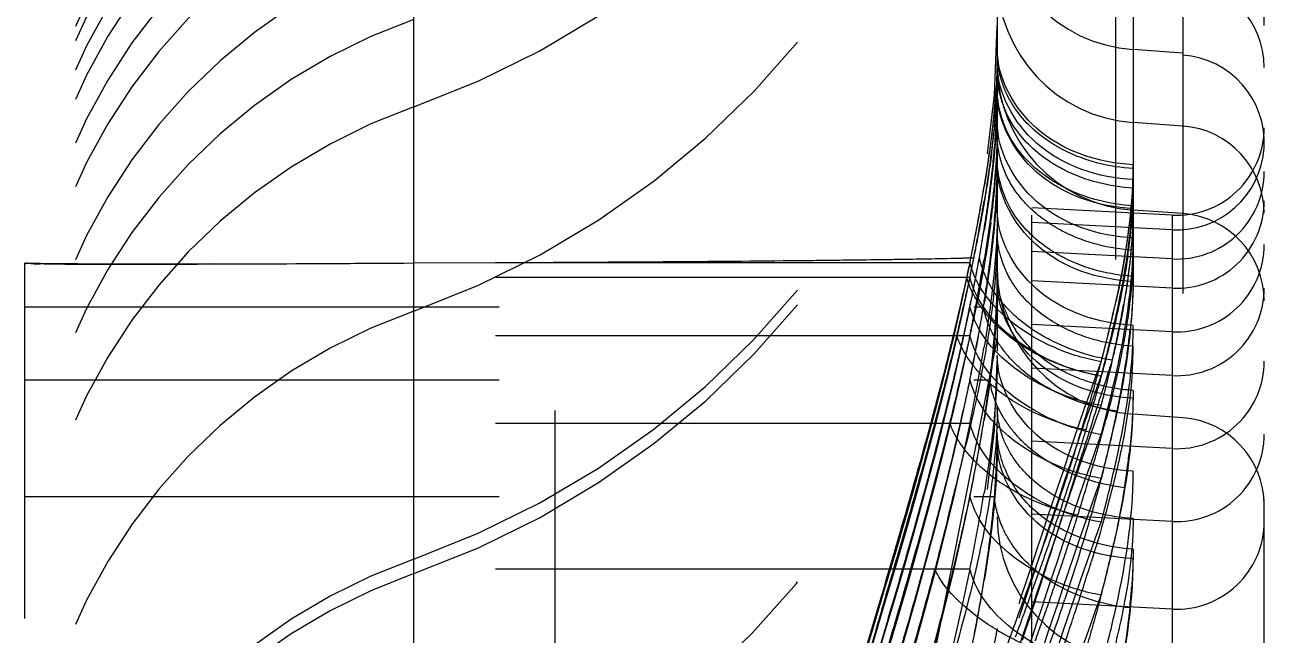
# Model space of a CAD drawing. Header units: millimetres. Extents: x 1147 to 12155, y -6137 to -4403.
# Drawn here: x 3291.451 to 3295.718, y -5130.395 to -5128.291 of the extents above; entities that cross this region are included whole.
import ezdxf

# ---------------------------------------------------------------- set-up
doc = ezdxf.new("R2010")
doc.units = ezdxf.units.MM
doc.header["$LTSCALE"] = 16.335
doc.linetypes.add('HIDDEN', pattern=[0.2, 0.1, -0.1])
doc.layers.add('DEFAULT_2', color=8, linetype='HIDDEN')

msp = doc.modelspace()

# ---------------------------------------------------------------- linework, layer by layer
at = {"layer": 'DEFAULT_2', "color": 8, "linetype": 'HIDDEN'}
for p, q in [((3293.2771, -5402.4154), (3293.2771, -5115.1277)), ((3295.718, -5399.4543), (3295.718, -5118.0887)), ((3295.2075, -5396.9947), (3295.2075, -5120.5484)), ((3294.799, -5121.2485), (3294.799, -5396.2945)), ((3292.7901, -5388.6539), (3292.7901, -5127.2168)), ((3295.2667, -5127.5725), (3295.2667, -5131.6898)), ((3295.4374, -5127.5844), (3295.4374, -5389.9586)), ((3292.79, -5129.2781), (3292.7903, -5128.0752)), ((3295.4374, -5128.3888), (3295.2667, -5128.3769)), ((3295.4374, -5128.6402), (3295.2667, -5128.6283)), ((3295.4005, -5128.9476), (3294.918, -5128.9223)), ((3294.918, -5388.6192), (3294.918, -5128.9476)), ((3295.4374, -5128.9418), (3295.2667, -5128.9299)), ((3295.4005, -5128.9476), (3295.4005, -5388.5955)), ((3295.4005, -5128.9978), (3294.918, -5128.9725)), ((3295.4005, -5129.0984), (3294.918, -5129.0731)), ((3291.4507, -5388.4307), (3291.4507, -5129.1123)), ((3292.09, -5129.1156), (3291.9864, -5129.1159)), ((3292.7901, -5129.1122), (3293.0811, -5129.1109)), ((3294.7046, -5129.1123), (3292.7901, -5129.1123)), ((3294.7046, -5129.1626), (3291.4507, -5129.1626)), ((3295.4005, -5129.1989), (3294.918, -5129.1736)), ((3291.4507, -5129.2631), (3294.7514, -5129.2631)), ((3292.7897, -5129.5227), (3292.7903, -5129.3321)), ((3295.4005, -5129.3498), (3294.918, -5129.3245)), ((3294.7046, -5129.3637), (3291.4507, -5129.3637)), ((3294.799, -5129.3711), (3294.5716, -5130.5144)), ((3295.4005, -5129.5006), (3294.918, -5129.4753)), ((3291.4507, -5129.5145), (3294.7733, -5129.5145)), ((3292.7903, -5130.237), (3292.7897, -5129.5227)), ((3295.4374, -5129.6457), (3295.2667, -5129.6338)), ((3294.7046, -5129.6653), (3291.4507, -5129.6653)), ((3295.4005, -5129.752), (3294.918, -5129.7267)), ((3295.0916, -5129.7686), (3295.0235, -5129.9845)), ((3291.4507, -5129.9167), (3294.7892, -5129.9167)), ((3295.4005, -5130.0033), (3294.918, -5129.978)), ((3294.7046, -5130.1681), (3291.4507, -5130.1681)), ((3292.7897, -5130.4275), (3292.7903, -5130.1868)), ((3295.4005, -5130.305), (3294.918, -5130.2797)), ((3294.3149, -5130.5517), (3294.3856, -5130.3113)), ((3294.799, -5130.372), (3294.5645, -5131.5381))]:
    msp.add_line(p, q, dxfattribs=at)
for centre, radius, start, end in [((3291.7825, -5125.7309), 3.0165, 289.5117, 0.3699), ((3291.7825, -5126.4348), 3.0165, 289.5117, 0.5174), ((3293.4617, -5129.1123), 2.011, 109.5117, 180.0009), ((3293.4617, -5129.1626), 2.011, 109.5117, 180), ((3291.7825, -5127.2895), 3.0165, 289.5117, 0.3687), ((3291.7825, -5127.3397), 3.0165, 289.5117, 0.4391), ((3293.4617, -5129.2631), 2.011, 109.5117, 180), ((3293.4617, -5129.3637), 2.011, 109.5117, 180), ((3293.4617, -5129.5145), 2.011, 109.5117, 180), ((3293.4617, -5129.6653), 2.011, 109.5117, 180), ((3295.3018, -5127.8754), 0.5028, 180, 266), ((3293.4617, -5129.9167), 2.011, 109.5117, 180), ((3295.3018, -5128.1267), 0.5028, 180, 266), ((3295.4163, -5128.4384), 0.3016, 0, 86), ((3293.4617, -5130.1681), 2.011, 109.5117, 180), ((3291.7825, -5128.295), 3.0165, 289.5117, 0), ((3295.4163, -5128.6966), 0.3016, 267, 86), ((3295.3018, -5128.4284), 0.5028, 180, 266), ((3292.8156, -5128.4496), 1.9835, 356.4907, 359.7558), ((3292.1568, -5128.345), 2.6434, 353.9325, 356.1841), ((3293.4617, -5130.4697), 2.011, 109.5117, 180), ((3292.1917, -5128.411), 2.6085, 352.9865, 356.4835), ((3291.3779, -5128.2597), 3.4269, 351.3794, 353.8897), ((3295.4163, -5128.6463), 0.3016, 267, 0), ((3295.4163, -5128.9411), 0.3016, 0, 86), ((3291.5193, -5128.4273), 3.283, 352.697, 355.2863), ((3292.8596, -5128.665), 1.9394, 356.5815, 359.763), ((3291.324, -5128.3051), 3.4827, 350.6591, 352.9999), ((3289.9412, -5128.0452), 4.8796, 350.0924, 351.4186), ((3292.4026, -5128.6388), 2.3972, 354.2401, 356.6076), ((3292.7515, -5128.7573), 2.0476, 358.1672, 359.9851), ((3295.4163, -5128.7971), 0.3016, 267, 0), ((3292.3545, -5128.7438), 2.4448, 355.9135, 358.1488), ((3289.5668, -5128.0149), 5.2637, 348.8085, 350.6466), ((3288.5166, -5127.8135), 6.3223, 349.44295, 350.54607), ((3290.403, -5128.2881), 4.4079, 351.5067, 352.7468), ((3291.961, -5128.5948), 2.841, 352.323, 354.2519), ((3288.4303, -5127.7842), 6.4128, 349.36987, 350.11739), ((3288.9124, -5127.9318), 5.9207, 349.86282, 350.56291), ((3295.4163, -5128.8977), 0.3016, 267, 0), ((3286.7083, -5127.4597), 8.1652, 348.50575, 349.36072), ((3288.7286, -5128.035), 6.1013, 350.01147, 351.47849), ((3293.2517, -5128.7405), 2.0167, 352.4546, 354.3636), ((3295.4163, -5129.2428), 0.3016, 0, 86), ((3285.4136, -5127.2346), 9.4789, 348.57458, 349.43913), ((3287.0971, -5127.6052), 7.7652, 348.98668, 349.84858), ((3288.1381, -5127.8987), 6.7065, 349.12135, 350.52284), ((3292.8911, -5128.9979), 1.908, 356.2499, 359.7534), ((3292.8978, -5128.6933), 2.3737, 350.4218, 352.4461), ((3293.3189, -5128.8101), 1.9495, 351.7478, 354.7599), ((3287.179, -5127.5518), 7.696, 348.29539, 348.87686), ((3295.4163, -5129.0485), 0.3016, 267, 0), ((3294.4975, -5122.2569), 6.8407, 271.41466, 271.83163), ((3284.3648, -5126.9857), 10.5561, 348.09916, 348.51954), ((3284.1979, -5127.0441), 10.7182, 348.60041, 349.00316), ((3288.8476, -5128.0389), 5.9836, 349.12269, 349.84995), ((3290.352, -5128.5429), 4.4577, 352.0014, 352.9944), ((3291.4546, -4930.9344), 198.1823, 270.183715, 270.3861), ((3291.7851, -4854.9849), 274.1291, 270.270886, 270.397469), ((3292.6554, -4983.6718), 145.4392, 270.406313, 270.588413), ((3293.2744, -5045.5686), 83.5393, 270.59986, 270.746012), ((3285.3634, -5127.1756), 9.5501, 347.78524, 348.29504), ((3288.5143, -5128.0645), 6.3246, 349.44298, 350.54353), ((3295.3018, -5129.1322), 0.5028, 180, 266), ((3287.2812, -5127.5645), 7.5831, 347.15952, 347.83411), ((3284.6632, -5127.2378), 10.2437, 348.59656, 349.15943), ((3288.2291, -5127.9199), 6.6134, 348.36179, 349.12152), ((3289.214, -5128.3823), 5.607, 350.9613, 351.994), ((3292.527, -5129.1479), 2.272, 357.0341, 359.9373), ((3282.844, -5126.6307), 12.1278, 347.42207, 347.78782), ((3285.4122, -5127.4857), 9.4803, 348.57457, 349.43903), ((3295.4163, -5129.1993), 0.3016, 267, 0), ((3285.2811, -5127.1009), 9.6362, 345.5046, 347.11499), ((3286.9473, -5127.6523), 7.9228, 346.8229, 348.33589), ((3289.0926, -5128.3476), 5.7324, 348.62409, 350.80974), ((3287.9512, -5128.1172), 6.8962, 348.97827, 350.50951), ((3291.9804, -5129.1215), 2.8192, 355.5245, 357.0732), ((3291.1338, -5128.3422), 4.1727, 346.4953, 347.5131), ((3291.7891, -5128.6524), 3.4971, 347.9499, 350.0472), ((3293.4617, -5131.1736), 2.011, 109.5117, 180.0009), ((3278.7605, -5125.7189), 16.3118, 347.0886, 347.4195), ((3285.5711, -5127.3834), 9.3464, 347.38183, 348.13276), ((3295.1873, -5129.1248), 0.3919, 202.1792, 213.8517), ((3290.2418, -5128.1282), 5.09, 345.6845, 346.4977), ((3292.8521, -5129.0857), 2.418, 351.1377, 353.9253), ((3285.2979, -5127.1567), 9.6186, 345.76602, 346.7353), ((3288.6012, -5127.7074), 6.7838, 344.68785, 345.6669), ((3289.8367, -5128.0458), 5.5169, 344.2198, 345.9123), ((3290.6787, -5128.4192), 4.6318, 347.1743, 347.9965), ((3282.9748, -5126.8045), 12.0064, 347.00077, 347.39288), ((3284.2814, -5127.4133), 10.6329, 348.60281, 349.03592), ((3288.5719, -5128.3761), 6.2663, 349.49857, 350.54694), ((3295.2795, -5128.77), 0.7413, 240.5532, 259.478), ((3293.8477, -5129.3924), 1.4191, 356.0483, 359.7466), ((3291.7825, -5129.4513), 3.0165, 289.5117, 0), ((3285.4354, -5127.3032), 9.4745, 346.41211, 346.85214), ((3287.9895, -5128.1309), 6.8566, 348.04403, 348.66709), ((3315.2397, -5136.0494), 21.104, 161.7701, 162.32521), ((3292.2413, -5128.9926), 3.0358, 349.8233, 351.1788), ((3295.4163, -5129.4507), 0.3016, 267, 0), ((3282.2823, -5126.336), 12.731, 345.1004, 345.54968), ((3283.3117, -5126.6554), 11.6672, 345.28536, 345.77818), ((3280.1611, -5126.1553), 14.894, 346.70342, 347.0021), ((3285.5237, -5127.8093), 9.3666, 348.57093, 349.48773), ((3290.5475, -5128.9787), 4.2596, 351.5571, 352.7741), ((3289.1746, -5127.8657), 6.1889, 343.36952, 344.69981), ((3287.2902, -5127.9826), 7.5714, 347.37208, 348.04265), ((3286.1161, -5126.998), 9.3822, 343.33927, 344.24143), ((3291.4999, -5128.8588), 3.7893, 348.3587, 349.8119), ((3275.9432, -5125.1582), 19.2282, 346.44379, 346.70258), ((3290.0929, -5128.9116), 4.7192, 350.6818, 351.5619), ((3279.8105, -5125.7293), 15.2888, 344.3838, 345.26162), ((3287.7854, -5127.4516), 7.6385, 342.3497, 343.37522), ((3338.8074, -5143.5778), 45.8449, 162.30325, 162.46939), ((3291.3127, -5128.8205), 3.9803, 346.7649, 348.3632), ((3295.4163, -5129.9466), 0.3016, 0, 86), ((3283.2829, -5126.8571), 11.6949, 344.88742, 346.10642), ((3288.9858, -5128.7227), 5.8422, 347.96363, 350.61193), ((3288.2633, -5128.5741), 6.5793, 349.2245, 350.5313), ((3295.1993, -5129.4119), 0.4451, 218.4891, 229.1905), ((3288.0219, -5127.5735), 7.3914, 342.67182, 343.37756), ((3289.8297, -5128.2219), 5.5315, 344.1051, 345.0104), ((3292.517, -5129.6958), 2.2821, 358.2011, 359.9734), ((3290.6895, -5128.6747), 4.6203, 345.6408, 346.7741), ((3295.4163, -5129.7021), 0.3016, 267, 0), ((3282.2986, -5126.7978), 12.7369, 345.90145, 346.64251), ((3285.7266, -5126.8481), 9.7986, 341.01223, 342.61985), ((3288.115, -5127.7337), 7.3144, 343.39023, 344.10561), ((3292.5122, -5129.4466), 2.7598, 350.8236, 353.2821), ((3284.915, -5127.9412), 9.9869, 348.59134, 349.2489), ((3272.1482, -5123.5934), 23.2431, 343.93778, 344.39751), ((3283.3879, -5126.3161), 12.2495, 342.58853, 343.35661), ((3278.9492, -5125.695), 16.1817, 344.42287, 344.91565), ((3264.6308, -5122.38), 30.9486, 345.76486, 345.93673), ((3286.9751, -5128.3008), 7.8967, 346.66022, 348.01155), ((3288.5639, -5128.8775), 6.2743, 349.49054, 350.54674), ((3378.4673, -5151.3139), 86.5073, 165.729884, 165.851283), ((3295.3018, -5129.9869), 0.5028, 180, 266), ((3257.0951, -5118.0191), 39.7711, 342.08426, 342.49093), ((3286.9019, -5127.4249), 8.5648, 342.02774, 342.63184), ((3254.5873, -5118.4978), 41.5144, 343.72987, 343.87542), ((3261.6473, -5120.5771), 34.1687, 343.77025, 343.94924), ((3285.5081, -5128.3089), 9.3826, 348.57146, 349.48071), ((3295.4163, -5130.0037), 0.3016, 267, 0), ((3268.4874, -5122.7569), 27.0483, 343.64467, 344.37876), ((3271.2594, -5123.4785), 24.1584, 343.96952, 344.20506), ((3277.31, -5125.4168), 17.8774, 344.00435, 344.91513), ((3282.0417, -5125.5935), 13.6912, 340.62741, 341.0651), ((3285.5863, -5126.9981), 9.9478, 341.47192, 342.02753), ((3290.7697, -5129.0975), 4.5375, 345.0246, 347.5358), ((3293.4617, -5132.0282), 2.011, 109.5117, 180.0009), ((3216.7935, -5107.4547), 80.8886, 343.586399, 343.721144), ((3237.381, -5113.5039), 59.4448, 343.580555, 343.761451), ((3263.0012, -5121.1005), 32.7521, 343.62592, 343.96067), ((3285.4147, -5127.9348), 9.4994, 346.20214, 346.6839), ((3289.6068, -5129.3895), 5.2112, 348.8712, 351.5044), ((3278.5665, -5124.3703), 17.3754, 340.17485, 340.62373), ((3283.5533, -5126.3156), 12.0924, 340.83431, 341.46679), ((3285.1863, -5127.0457), 10.4077, 341.63944, 342.7044), ((3293.4617, -5132.0785), 2.011, 109.5117, 180.0009), ((3280.1726, -5126.345), 14.91, 344.41843, 345.14299), ((3283.4617, -5127.4516), 11.5113, 345.25596, 346.18494), ((3271.1953, -5121.6645), 25.2103, 339.63302, 340.29719), ((3288.0399, -5129.088), 6.8062, 349.04464, 350.51593), ((3293.0383, -5130.0647), 2.2295, 353.9181, 355.6965), ((3272.133, -5122.0508), 24.2143, 339.82725, 340.1745), ((3273.0574, -5123.1697), 22.9983, 341.64409, 342.06062), ((3280.2512, -5125.1682), 15.5881, 340.33285, 340.83529), ((3283.8053, -5126.5553), 11.8254, 340.64575, 341.68391), ((3443.9457, -5174.5194), 155.9429, 163.529795, 163.693099), ((3245.3159, -5115.911), 51.1831, 343.49034, 343.63334), ((3264.317, -5120.1396), 32.39, 341.40457, 341.67353), ((3168.3937, -5093.4117), 131.3549, 343.508978, 343.656864), ((3263.7335, -5121.525), 32.0006, 343.44378, 344.00441), ((3268.4851, -5123.0627), 27.0496, 343.56508, 344.37121), ((3279.6575, -5126.4517), 15.4447, 344.5872, 345.26028), ((3284.4636, -5128.4048), 10.4472, 348.60007, 349.09313), ((3295.2302, -5129.6578), 0.8393, 239.1368, 247.9929)]:
    msp.add_arc(centre, radius, start, end, dxfattribs=at)
for points in [[(3294.799, -5128.375), (3294.7992, -5128.4517), (3294.7944, -5128.5285), (3294.7868, -5128.6049)], [(3294.799, -5128.3893), (3294.7989, -5128.4332), (3294.7972, -5128.4771), (3294.7943, -5128.521)], [(3294.8217, -5128.5068), (3294.8072, -5128.4696), (3294.799, -5128.4291), (3294.799, -5128.3891)], [(3294.799, -5128.426), (3294.7992, -5128.5027), (3294.7944, -5128.5794), (3294.7867, -5128.6557)], [(3294.8609, -5128.6487), (3294.8229, -5128.5937), (3294.799, -5128.5247), (3294.799, -5128.4579)], [(3294.799, -5128.526), (3294.7992, -5128.6027), (3294.7944, -5128.6794), (3294.7867, -5128.7557)], [(3294.7912, -5128.6971), (3294.7958, -5128.6402), (3294.7987, -5128.5831), (3294.799, -5128.526)], [(3294.8608, -5128.7078), (3294.8228, -5128.6522), (3294.7991, -5128.5828), (3294.799, -5128.5154)], [(3294.8609, -5128.5806), (3294.8451, -5128.5577), (3294.8318, -5128.5328), (3294.8217, -5128.5068)], [(3294.7868, -5128.6049), (3294.7784, -5128.6876), (3294.7667, -5128.77), (3294.7531, -5128.852)], [(3294.7867, -5128.6557), (3294.7784, -5128.7383), (3294.7666, -5128.8206), (3294.753, -5128.9025)], [(3294.799, -5128.6271), (3294.7992, -5128.7037), (3294.7944, -5128.7804), (3294.7867, -5128.8567)], [(3294.8148, -5128.7707), (3294.8047, -5128.7393), (3294.799, -5128.7059), (3294.799, -5128.6729)], [(3295.2667, -5128.7868), (3295.1853, -5128.7823), (3295.1029, -5128.7614), (3295.0302, -5128.7246)], [(3294.7867, -5128.7557), (3294.7784, -5128.8385), (3294.7666, -5128.9209), (3294.753, -5129.0029)], [(3294.799, -5128.7774), (3294.7992, -5128.8541), (3294.7944, -5128.9308), (3294.7867, -5129.0071)], [(3294.8608, -5128.9505), (3294.8228, -5128.8948), (3294.799, -5128.8253), (3294.799, -5128.7578)], [(3294.8609, -5128.8632), (3294.8413, -5128.8349), (3294.8255, -5128.8035), (3294.8148, -5128.7707)], [(3295.2667, -5128.8541), (3295.1853, -5128.8496), (3295.1029, -5128.8288), (3295.0302, -5128.7921)], [(3295.2667, -5128.7868), (3295.2666, -5128.8375), (3295.2636, -5128.8882), (3295.2587, -5128.9386)], [(3294.7867, -5128.8567), (3294.7784, -5128.9394), (3294.7666, -5129.0217), (3294.753, -5129.1036)], [(3294.9202, -5128.9308), (3294.8981, -5128.9105), (3294.8779, -5128.8878), (3294.8609, -5128.8632)], [(3295.2667, -5128.915), (3295.1853, -5128.9105), (3295.1028, -5128.8895), (3295.0301, -5128.8525)], [(3295.2667, -5128.8541), (3295.2666, -5128.8988), (3295.2642, -5128.9436), (3295.2602, -5128.9881)], [(3294.7765, -5129.0866), (3294.7834, -5129.0305), (3294.7891, -5128.9744), (3294.7931, -5128.9181)], [(3295.2667, -5128.915), (3295.2667, -5128.9736), (3295.2632, -5129.0323), (3295.2571, -5129.0906)], [(3294.799, -5128.9287), (3294.7992, -5129.0053), (3294.7944, -5129.0821), (3294.7867, -5129.1583)], [(3295.0302, -5129.0062), (3294.9905, -5128.9862), (3294.9529, -5128.9608), (3294.9202, -5128.9308)], [(3294.7867, -5129.0071), (3294.7784, -5129.0899), (3294.7666, -5129.1723), (3294.753, -5129.2543)], [(3294.8112, -5129.0913), (3294.8033, -5129.0637), (3294.799, -5129.0347), (3294.799, -5129.006)], [(3295.2667, -5129.068), (3295.1853, -5129.0635), (3295.1029, -5129.0428), (3295.0302, -5129.0062)], [(3294.7744, -5129.1892), (3294.7574, -5129.1595), (3294.744, -5129.127), (3294.7375, -5129.0933)], [(3294.8516, -5129.1812), (3294.8341, -5129.1534), (3294.8202, -5129.1229), (3294.8112, -5129.0913)], [(3295.2667, -5129.1581), (3295.1853, -5129.1536), (3295.1028, -5129.1325), (3295.0301, -5129.0954)], [(3295.2482, -5129.0899), (3295.2337, -5129.1904), (3295.2123, -5129.29), (3295.1877, -5129.3886)], [(3295.2385, -5129.0883), (3295.2297, -5129.1406), (3295.2193, -5129.1926), (3295.2078, -5129.2444)], [(3295.2571, -5129.0906), (3295.2513, -5129.1463), (3295.2432, -5129.2017), (3295.2336, -5129.2568)], [(3295.2667, -5129.068), (3295.2666, -5129.1083), (3295.2647, -5129.1486), (3295.2613, -5129.1887)], [(3294.795, -5129.1227), (3294.7899, -5129.2008), (3294.7807, -5129.2786), (3294.7687, -5129.356)], [(3294.7303, -5129.2439), (3294.7147, -5129.2186), (3294.7018, -5129.1912), (3294.694, -5129.1626)], [(3294.7867, -5129.1583), (3294.7784, -5129.241), (3294.7666, -5129.3233), (3294.753, -5129.4053)], [(3294.799, -5129.1796), (3294.7992, -5129.2563), (3294.7944, -5129.333), (3294.7867, -5129.4093)], [(3294.8243, -5129.2727), (3294.8087, -5129.2341), (3294.799, -5129.192), (3294.799, -5129.1504)], [(3294.9062, -5129.249), (3294.8857, -5129.2285), (3294.8671, -5129.2057), (3294.8516, -5129.1812)], [(3295.2667, -5129.1581), (3295.2667, -5129.2193), (3295.2629, -5129.2806), (3295.2565, -5129.3415)], [(3294.8184, -5129.2518), (3294.8019, -5129.2323), (3294.787, -5129.2114), (3294.7744, -5129.1892)], [(3295.2613, -5129.1887), (3295.257, -5129.2398), (3295.2504, -5129.2906), (3295.2421, -5129.3412)], [(3294.7822, -5129.312), (3294.7628, -5129.291), (3294.7452, -5129.2682), (3294.7303, -5129.2439)], [(3294.7877, -5129.3632), (3294.7705, -5129.3322), (3294.7572, -5129.2981), (3294.7514, -5129.2631)], [(3295.0301, -5129.3372), (3294.9848, -5129.3145), (3294.9421, -5129.2848), (3294.9062, -5129.249)], [(3294.7733, -5129.5145), (3294.7805, -5129.457), (3294.7866, -5129.3993), (3294.7911, -5129.3415)], [(3294.9151, -5129.4155), (3294.8662, -5129.3879), (3294.8203, -5129.3532), (3294.7822, -5129.312)], [(3295.2667, -5129.3986), (3295.1854, -5129.3942), (3295.103, -5129.3737), (3295.0301, -5129.3372)], [(3294.6986, -5129.441), (3294.6826, -5129.417), (3294.6689, -5129.3911), (3294.6599, -5129.3637)], [(3294.833, -5129.4289), (3294.816, -5129.4085), (3294.8006, -5129.3865), (3294.7877, -5129.3632)], [(3295.1949, -5129.4474), (3295.1209, -5129.4361), (3295.0481, -5129.4119), (3294.9815, -5129.3777)], [(3294.7867, -5129.4093), (3294.7784, -5129.4921), (3294.7666, -5129.5745), (3294.753, -5129.6565)], [(3294.799, -5129.4314), (3294.7992, -5129.508), (3294.7944, -5129.5848), (3294.7867, -5129.661)], [(3294.9092, -5129.5013), (3294.8813, -5129.4801), (3294.8555, -5129.4558), (3294.833, -5129.4289)], [(3294.7508, -5129.5054), (3294.7316, -5129.4856), (3294.7139, -5129.464), (3294.6986, -5129.441)], [(3294.9981, -5129.5562), (3294.967, -5129.5405), (3294.937, -5129.5223), (3294.9092, -5129.5013)], [(3295.1164, -5129.5229), (3295.087, -5129.5134), (3295.0582, -5129.5018), (3295.0307, -5129.4879)], [(3295.2667, -5129.5514), (3295.2158, -5129.5486), (3295.1649, -5129.5385), (3295.1164, -5129.5229)], [(3295.2634, -5129.4902), (3295.258, -5129.5695), (3295.2465, -5129.6485), (3295.2313, -5129.7265)], [(3295.2112, -5129.6234), (3295.1374, -5129.613), (3295.0646, -5129.5897), (3294.9981, -5129.5562)], [(3295.2667, -5129.5514), (3295.2667, -5129.6243), (3295.2615, -5129.6971), (3295.2531, -5129.7695)], [(3294.8224, -5129.7238), (3294.8075, -5129.6874), (3294.799, -5129.6475), (3294.799, -5129.6082)], [(3294.4686, -5130.0275), (3294.5087, -5129.8885), (3294.5481, -5129.7492), (3294.5853, -5129.6094)], [(3295.1044, -5129.6879), (3295.0365, -5129.6741), (3294.9701, -5129.6505), (3294.9083, -5129.6191)], [(3294.6766, -5129.7413), (3294.66, -5129.7178), (3294.6456, -5129.6923), (3294.6357, -5129.6653)], [(3294.7867, -5129.661), (3294.7784, -5129.7437), (3294.7666, -5129.826), (3294.753, -5129.908)], [(3294.799, -5129.7326), (3294.7992, -5129.8093), (3294.7944, -5129.886), (3294.7867, -5129.9623)], [(3294.8609, -5129.7935), (3294.8455, -5129.7719), (3294.8324, -5129.7484), (3294.8224, -5129.7238)], [(3294.7269, -5129.8009), (3294.7086, -5129.7824), (3294.6916, -5129.7625), (3294.6766, -5129.7413)], [(3294.7892, -5129.9167), (3294.7933, -5129.867), (3294.7964, -5129.8173), (3294.7979, -5129.7675)], [(3295.0181, -5129.8208), (3294.979, -5129.8012), (3294.9415, -5129.7774), (3294.9084, -5129.7488)], [(3294.7924, -5129.8571), (3294.7692, -5129.8401), (3294.7472, -5129.8213), (3294.7269, -5129.8009)], [(3294.921, -5129.8601), (3294.8986, -5129.8402), (3294.8782, -5129.8179), (3294.8609, -5129.7935)], [(3295.2367, -5129.8867), (3295.1611, -5129.8778), (3295.0861, -5129.8548), (3295.0181, -5129.8208)], [(3294.9156, -5129.9281), (3294.8724, -5129.9085), (3294.8306, -5129.8851), (3294.7924, -5129.8571)], [(3295.0301, -5129.9328), (3294.9909, -5129.9135), (3294.9536, -5129.8892), (3294.921, -5129.8601)], [(3295.2367, -5129.8867), (3295.2265, -5129.9504), (3295.2141, -5130.0138), (3295.2003, -5130.0768)], [(3294.7608, -5130.1593), (3294.7727, -5130.0788), (3294.7825, -5129.9978), (3294.7892, -5129.9167)], [(3294.8183, -5130.0263), (3294.8026, -5129.9919), (3294.7918, -5129.9544), (3294.7892, -5129.9167)], [(3295.0761, -5129.9816), (3295.021, -5129.9696), (3294.9669, -5129.9514), (3294.9156, -5129.9281)], [(3295.2667, -5129.993), (3295.1855, -5129.9886), (3295.1032, -5129.9686), (3295.0301, -5129.9328)], [(3294.7867, -5129.9623), (3294.7784, -5130.0451), (3294.7666, -5130.1275), (3294.753, -5130.2095)], [(3294.8624, -5130.1002), (3294.8451, -5130.0772), (3294.8302, -5130.0524), (3294.8183, -5130.0263)], [(3295.2667, -5130.0985), (3295.1854, -5130.0939), (3295.1035, -5130.0715), (3295.0307, -5130.0349)], [(3295.2667, -5129.993), (3295.2663, -5130.0931), (3295.2541, -5130.1934), (3295.2352, -5130.2916)], [(3294.9515, -5130.1882), (3294.9179, -5130.1635), (3294.8875, -5130.1336), (3294.8624, -5130.1002)], [(3295.2667, -5130.0985), (3295.2667, -5130.143), (3295.2648, -5130.1876), (3295.2615, -5130.232)], [(3295.0313, -5130.2366), (3295.0035, -5130.2228), (3294.9766, -5130.2067), (3294.9515, -5130.1882)], [(3295.2553, -5130.3009), (3295.178, -5130.2936), (3295.1009, -5130.2712), (3295.0313, -5130.2366)], [(3294.7996, -5130.3783), (3294.758, -5130.3535), (3294.7183, -5130.3251), (3294.6823, -5130.2927)], [(3295.2352, -5130.2916), (3295.226, -5130.3392), (3295.2152, -5130.3865), (3295.2033, -5130.4335)], [(3295.2553, -5130.3009), (3295.2476, -5130.3736), (3295.2365, -5130.446), (3295.2231, -5130.5179)]]:
    msp.add_open_spline(points, degree=3, dxfattribs=at)
for points, knots in [([(3295.2667, -5128.7738), (3295.1484, -5128.7673), (3294.9215, -5128.6969), (3294.799, -5128.4768), (3294.799, -5128.3754)], [0, 0, 0, 0, 0.538994, 1, 1, 1, 1]), ([(3295.2667, -5128.8248), (3295.1484, -5128.8183), (3294.9215, -5128.7479), (3294.799, -5128.5278), (3294.799, -5128.4264)], [0, 0, 0, 0, 0.539023, 1, 1, 1, 1]), ([(3295.2667, -5128.9247), (3295.1484, -5128.9182), (3294.9215, -5128.8478), (3294.7991, -5128.6277), (3294.799, -5128.5263)], [0, 0, 0, 0, 0.538999, 1, 1, 1, 1]), ([(3295.0302, -5128.7246), (3295.0128, -5128.7157), (3294.9483, -5128.6784), (3294.892, -5128.6259), (3294.8609, -5128.5806)], [0, 0, 0, 0, 0.261759, 1, 1, 1, 1]), ([(3295.2667, -5129.0258), (3295.1484, -5129.0193), (3294.9215, -5128.9489), (3294.799, -5128.7288), (3294.799, -5128.6274)], [0, 0, 0, 0, 0.539021, 1, 1, 1, 1]), ([(3295.0302, -5128.7921), (3295.0128, -5128.7833), (3294.9483, -5128.7462), (3294.892, -5128.6939), (3294.8609, -5128.6487)], [0, 0, 0, 0, 0.261922, 1, 1, 1, 1]), ([(3295.0301, -5128.8525), (3295.0127, -5128.8436), (3294.9482, -5128.8061), (3294.892, -5128.7533), (3294.8608, -5128.7078)], [0, 0, 0, 0, 0.261548, 1, 1, 1, 1]), ([(3295.2667, -5129.1761), (3295.1484, -5129.1696), (3294.9215, -5129.0992), (3294.7991, -5128.8791), (3294.799, -5128.7777)], [0, 0, 0, 0, 0.538999, 1, 1, 1, 1]), ([(3295.1566, -5129.4525), (3295.1723, -5129.3929), (3295.2281, -5129.1706), (3295.2672, -5128.9416), (3295.2667, -5128.7738)], [0, 0, 0, 0, 0.26868, 1, 1, 1, 1]), ([(3295.1566, -5129.5028), (3295.1723, -5129.4433), (3295.2281, -5129.2212), (3295.2671, -5128.9924), (3295.2667, -5128.8248)], [0, 0, 0, 0, 0.268654, 1, 1, 1, 1]), ([(3295.1566, -5129.6034), (3295.1723, -5129.5438), (3295.2281, -5129.3215), (3295.2671, -5129.0925), (3295.2667, -5128.9247)], [0, 0, 0, 0, 0.268676, 1, 1, 1, 1]), ([(3295.2667, -5129.3274), (3295.1484, -5129.3209), (3294.9215, -5129.2505), (3294.799, -5129.0304), (3294.799, -5128.9291)], [0, 0, 0, 0, 0.53902, 1, 1, 1, 1]), ([(3295.0301, -5129.0954), (3295.0127, -5129.0866), (3294.9482, -5129.049), (3294.8919, -5128.9961), (3294.8608, -5128.9505)], [0, 0, 0, 0, 0.261467, 1, 1, 1, 1]), ([(3294.7765, -5128.9744), (3294.7654, -5129.0569), (3294.746, -5129.1674), (3294.7236, -5129.2772), (3294.7177, -5129.3054)], [0, 0, 0, 0, 0.742979, 1, 1, 1, 1]), ([(3295.1566, -5129.7039), (3295.1723, -5129.6444), (3295.2281, -5129.4223), (3295.2671, -5129.1935), (3295.2667, -5129.0258)], [0, 0, 0, 0, 0.268656, 1, 1, 1, 1]), ([(3294.362, -5129.1008), (3294.3926, -5129.1004), (3294.494, -5129.099), (3294.5955, -5129.0973), (3294.6664, -5129.0955)], [0, 0, 0, 0, 0.301127, 1, 1, 1, 1]), ([(3291.4507, -5129.1123), (3291.4507, -5129.1143), (3291.4634, -5129.1116), (3291.4768, -5129.1154), (3291.5088, -5129.1142), (3291.5694, -5129.1161), (3291.6755, -5129.1158), (3291.832, -5129.1164), (3292.028, -5129.1159), (3292.3515, -5129.1149), (3292.6094, -5129.1134), (3292.7901, -5129.1122)], [0, 0, 0, 0, 0.004536, 0.017903, 0.039982, 0.070628, 0.15701, 0.275205, 0.422376, 0.595468, 1, 1, 1, 1]), ([(3291.4884, -5129.1143), (3291.4848, -5129.1142), (3291.474, -5129.114), (3291.4631, -5129.1137), (3291.456, -5129.1132)], [0, 0, 0, 0, 0.334593, 1, 1, 1, 1]), ([(3291.6175, -5129.1157), (3291.6039, -5129.1156), (3291.5609, -5129.1153), (3291.5179, -5129.115), (3291.4884, -5129.1143)], [0, 0, 0, 0, 0.314836, 1, 1, 1, 1]), ([(3291.9864, -5129.1159), (3291.9498, -5129.116), (3291.8268, -5129.1162), (3291.7038, -5129.1161), (3291.6175, -5129.1157)], [0, 0, 0, 0, 0.297669, 1, 1, 1, 1]), ([(3294.7046, -5129.1123), (3294.5645, -5129.7954), (3294.2078, -5130.8213), (3293.8612, -5132.2599), (3293.7849, -5133.0405), (3293.7768, -5133.4359)], [0, 0, 0, 0, 0.47187, 0.732372, 1, 1, 1, 1]), ([(3295.1566, -5129.4526), (3295.1026, -5129.443), (3294.9198, -5129.3892), (3294.7387, -5129.2464), (3294.7046, -5129.1123)], [0, 0, 0, 0, 0.283807, 1, 1, 1, 1]), ([(3294.7046, -5129.1626), (3294.5645, -5129.8457), (3294.2078, -5130.8716), (3293.8612, -5132.3102), (3293.7849, -5133.0908), (3293.7768, -5133.4862)], [0, 0, 0, 0, 0.47187, 0.732372, 1, 1, 1, 1]), ([(3295.1566, -5129.5028), (3295.1026, -5129.4932), (3294.9198, -5129.4395), (3294.7387, -5129.2967), (3294.7046, -5129.1626)], [0, 0, 0, 0, 0.283802, 1, 1, 1, 1]), ([(3295.2667, -5129.5783), (3295.1484, -5129.5718), (3294.9215, -5129.5014), (3294.7991, -5129.2813), (3294.799, -5129.1799)], [0, 0, 0, 0, 0.538999, 1, 1, 1, 1]), ([(3295.1566, -5129.8548), (3295.1723, -5129.7951), (3295.2281, -5129.5729), (3295.2671, -5129.3439), (3295.2667, -5129.1761)], [0, 0, 0, 0, 0.268676, 1, 1, 1, 1]), ([(3294.7046, -5129.2631), (3294.5645, -5129.9463), (3294.2078, -5130.9721), (3293.8612, -5132.4107), (3293.7849, -5133.1913), (3293.7768, -5133.5868)], [0, 0, 0, 0, 0.47187, 0.732372, 1, 1, 1, 1]), ([(3295.1566, -5129.6034), (3295.1026, -5129.5938), (3294.9198, -5129.54), (3294.7387, -5129.3973), (3294.7046, -5129.2631)], [0, 0, 0, 0, 0.283806, 1, 1, 1, 1]), ([(3294.9815, -5129.3777), (3294.9653, -5129.3694), (3294.9052, -5129.3356), (3294.8511, -5129.2905), (3294.8184, -5129.2518)], [0, 0, 0, 0, 0.263959, 1, 1, 1, 1]), ([(3295.0307, -5129.4879), (3295.0132, -5129.4792), (3294.9483, -5129.4424), (3294.8924, -5129.3889), (3294.8618, -5129.3431)], [0, 0, 0, 0, 0.261714, 1, 1, 1, 1]), ([(3295.1566, -5130.0056), (3295.1723, -5129.946), (3295.2281, -5129.7239), (3295.2671, -5129.4951), (3295.2667, -5129.3274)], [0, 0, 0, 0, 0.268657, 1, 1, 1, 1]), ([(3295.2421, -5129.3412), (3295.2379, -5129.3666), (3295.2189, -5129.4713), (3295.1939, -5129.5748), (3295.1731, -5129.6526)], [0, 0, 0, 0, 0.242705, 1, 1, 1, 1]), ([(3294.7046, -5129.3637), (3294.5645, -5130.0468), (3294.2078, -5131.0727), (3293.8612, -5132.5113), (3293.7849, -5133.2919), (3293.7768, -5133.6873)], [0, 0, 0, 0, 0.47187, 0.732372, 1, 1, 1, 1]), ([(3294.7687, -5129.356), (3294.7638, -5129.3873), (3294.7419, -5129.5162), (3294.7137, -5129.6439), (3294.6909, -5129.7403)], [0, 0, 0, 0, 0.242222, 1, 1, 1, 1]), ([(3295.1566, -5129.7039), (3295.1026, -5129.6943), (3294.9198, -5129.6406), (3294.7387, -5129.4978), (3294.7046, -5129.3637)], [0, 0, 0, 0, 0.283802, 1, 1, 1, 1]), ([(3295.2667, -5129.8301), (3295.1484, -5129.8236), (3294.9215, -5129.7532), (3294.799, -5129.5331), (3294.799, -5129.4317)], [0, 0, 0, 0, 0.539018, 1, 1, 1, 1]), ([(3294.0741, -5133.4359), (3294.0889, -5133.0594), (3294.1544, -5132.4987), (3294.3441, -5131.7828), (3294.5196, -5131.2758), (3294.7012, -5130.7906), (3294.9105, -5130.1838), (3295.0539, -5129.7375), (3295.1566, -5129.4525)], [0, 0, 0, 0, 0.272705, 0.40583, 0.535461, 0.660825, 0.780743, 1, 1, 1, 1]), ([(3294.7046, -5129.5145), (3294.5645, -5130.1976), (3294.2078, -5131.2235), (3293.8612, -5132.6621), (3293.7849, -5133.4427), (3293.7768, -5133.8381)], [0, 0, 0, 0, 0.47187, 0.732372, 1, 1, 1, 1]), ([(3294.0741, -5133.4862), (3294.0889, -5133.1097), (3294.1544, -5132.549), (3294.3441, -5131.8331), (3294.5196, -5131.3261), (3294.7012, -5130.8409), (3294.9104, -5130.2341), (3295.0539, -5129.7878), (3295.1566, -5129.5028)], [0, 0, 0, 0, 0.272705, 0.40583, 0.535461, 0.660825, 0.780743, 1, 1, 1, 1]), ([(3295.1566, -5129.8548), (3295.1026, -5129.8452), (3294.9198, -5129.7914), (3294.7387, -5129.6487), (3294.7046, -5129.5145)], [0, 0, 0, 0, 0.283806, 1, 1, 1, 1]), ([(3294.9083, -5129.6191), (3294.8642, -5129.5966), (3294.8088, -5129.5611), (3294.7615, -5129.5165), (3294.7508, -5129.5054)], [0, 0, 0, 0, 0.762596, 1, 1, 1, 1]), ([(3294.8509, -5129.6889), (3294.84, -5129.6753), (3294.8033, -5129.6228), (3294.7786, -5129.5608), (3294.7733, -5129.5145)], [0, 0, 0, 0, 0.272298, 1, 1, 1, 1]), ([(3294.5056, -5130.0543), (3294.5182, -5130.0097), (3294.567, -5129.8353), (3294.613, -5129.6601), (3294.6447, -5129.5292)], [0, 0, 0, 0, 0.255975, 1, 1, 1, 1]), ([(3294.0741, -5133.5868), (3294.0889, -5133.2103), (3294.1544, -5132.6495), (3294.3441, -5131.9336), (3294.5196, -5131.4266), (3294.7012, -5130.9415), (3294.9104, -5130.3346), (3295.0539, -5129.8884), (3295.1566, -5129.6034)], [0, 0, 0, 0, 0.272705, 0.40583, 0.535461, 0.660825, 0.780743, 1, 1, 1, 1]), ([(3294.799, -5129.608), (3294.7989, -5129.6453), (3294.7931, -5129.802), (3294.7692, -5129.9575), (3294.7454, -5130.0746)], [0, 0, 0, 0, 0.23755, 1, 1, 1, 1]), ([(3295.1566, -5130.257), (3295.1723, -5130.1973), (3295.2281, -5129.9751), (3295.2671, -5129.7461), (3295.2667, -5129.5783)], [0, 0, 0, 0, 0.268676, 1, 1, 1, 1]), ([(3294.5713, -5130.0694), (3294.5811, -5130.0328), (3294.619, -5129.8895), (3294.6544, -5129.7455), (3294.6785, -5129.6379)], [0, 0, 0, 0, 0.255519, 1, 1, 1, 1]), ([(3294.7046, -5129.6653), (3294.5645, -5130.3485), (3294.2078, -5131.3743), (3293.8612, -5132.8129), (3293.7849, -5133.5935), (3293.7768, -5133.989)], [0, 0, 0, 0, 0.47187, 0.732372, 1, 1, 1, 1]), ([(3295.1566, -5130.0056), (3295.1026, -5129.996), (3294.9198, -5129.9422), (3294.7387, -5129.7995), (3294.7046, -5129.6653)], [0, 0, 0, 0, 0.283803, 1, 1, 1, 1]), ([(3294.0741, -5133.6873), (3294.0889, -5133.3108), (3294.1544, -5132.7501), (3294.3441, -5132.0342), (3294.5196, -5131.5272), (3294.7012, -5131.042), (3294.9104, -5130.4352), (3295.0539, -5129.9889), (3295.1566, -5129.7039)], [0, 0, 0, 0, 0.272705, 0.40583, 0.535461, 0.660825, 0.780743, 1, 1, 1, 1]), ([(3294.8618, -5129.8898), (3294.8516, -5129.8747), (3294.8177, -5129.8156), (3294.799, -5129.7468), (3294.799, -5129.6969)], [0, 0, 0, 0, 0.267725, 1, 1, 1, 1]), ([(3295.2667, -5130.1313), (3295.1484, -5130.1248), (3294.9215, -5130.0544), (3294.7991, -5129.8343), (3294.799, -5129.7329)], [0, 0, 0, 0, 0.538999, 1, 1, 1, 1]), ([(3295.2313, -5129.7265), (3295.2248, -5129.7603), (3295.1948, -5129.8996), (3295.1554, -5130.0367), (3295.1234, -5130.1399)], [0, 0, 0, 0, 0.241126, 1, 1, 1, 1]), ([(3295.0643, -5129.7676), (3295.054, -5129.8001), (3295.011, -5129.9328), (3294.9652, -5130.0646), (3294.9297, -5130.1639)], [0, 0, 0, 0, 0.243984, 1, 1, 1, 1]), ([(3295.1655, -5129.8206), (3295.1561, -5129.8572), (3295.1155, -5130.0087), (3295.0689, -5130.1586), (3295.0315, -5130.2715)], [0, 0, 0, 0, 0.241329, 1, 1, 1, 1]), ([(3294.0741, -5133.8381), (3294.0889, -5133.4616), (3294.1544, -5132.9009), (3294.3441, -5132.185), (3294.5196, -5131.678), (3294.7012, -5131.1928), (3294.9104, -5130.586), (3295.0539, -5130.1398), (3295.1566, -5129.8548)], [0, 0, 0, 0, 0.272705, 0.40583, 0.535461, 0.660825, 0.780743, 1, 1, 1, 1]), ([(3295.1566, -5130.5083), (3295.1723, -5130.4488), (3295.2281, -5130.2267), (3295.2671, -5129.9978), (3295.2667, -5129.8301)], [0, 0, 0, 0, 0.268659, 1, 1, 1, 1]), ([(3295.0307, -5130.0349), (3295.0132, -5130.0261), (3294.9483, -5129.9893), (3294.8924, -5129.9357), (3294.8618, -5129.8898)], [0, 0, 0, 0, 0.261654, 1, 1, 1, 1]), ([(3294.7046, -5129.9167), (3294.5645, -5130.5998), (3294.2078, -5131.6257), (3293.8612, -5133.0643), (3293.7849, -5133.8449), (3293.7768, -5134.2403)], [0, 0, 0, 0, 0.47187, 0.732372, 1, 1, 1, 1]), ([(3295.1566, -5130.257), (3295.1026, -5130.2474), (3294.9198, -5130.1936), (3294.7387, -5130.0509), (3294.7046, -5129.9167)], [0, 0, 0, 0, 0.283806, 1, 1, 1, 1]), ([(3294.0741, -5133.989), (3294.0889, -5133.6125), (3294.1544, -5133.0517), (3294.3441, -5132.3358), (3294.5196, -5131.8288), (3294.7012, -5131.3437), (3294.9104, -5130.7368), (3295.0539, -5130.2906), (3295.1566, -5130.0056)], [0, 0, 0, 0, 0.272705, 0.40583, 0.535461, 0.660825, 0.780743, 1, 1, 1, 1]), ([(3294.7454, -5130.0746), (3294.737, -5130.1163), (3294.6989, -5130.2882), (3294.6514, -5130.4579), (3294.614, -5130.5862)], [0, 0, 0, 0, 0.241243, 1, 1, 1, 1]), ([(3295.1566, -5130.81), (3295.1723, -5130.7504), (3295.2281, -5130.5281), (3295.2671, -5130.2991), (3295.2667, -5130.1313)], [0, 0, 0, 0, 0.268676, 1, 1, 1, 1]), ([(3294.7046, -5130.1681), (3294.5645, -5130.8512), (3294.2078, -5131.8771), (3293.8612, -5133.3157), (3293.7849, -5134.0963), (3293.7768, -5134.4917)], [0, 0, 0, 0, 0.47187, 0.732372, 1, 1, 1, 1]), ([(3294.6823, -5130.2927), (3294.6713, -5130.2829), (3294.6332, -5130.2462), (3294.5997, -5130.2031), (3294.5842, -5130.1681)], [0, 0, 0, 0, 0.277369, 1, 1, 1, 1]), ([(3295.1566, -5130.5083), (3295.1026, -5130.4987), (3294.9198, -5130.445), (3294.7387, -5130.3022), (3294.7046, -5130.1681)], [0, 0, 0, 0, 0.283803, 1, 1, 1, 1]), ([(3294.0741, -5134.2403), (3294.0889, -5133.8638), (3294.1544, -5133.3031), (3294.3441, -5132.5872), (3294.5196, -5132.0802), (3294.7012, -5131.595), (3294.9104, -5130.9882), (3295.0539, -5130.542), (3295.1566, -5130.257)], [0, 0, 0, 0, 0.272705, 0.40583, 0.535461, 0.660825, 0.780743, 1, 1, 1, 1]), ([(3295.1531, -5130.27), (3295.1396, -5130.3208), (3295.0798, -5130.5326), (3295.0098, -5130.7413), (3294.9542, -5130.8992)], [0, 0, 0, 0, 0.239135, 1, 1, 1, 1])]:
    msp.add_open_spline(points, degree=3, knots=knots, dxfattribs=at)

doc.saveas('drawing.dxf')
